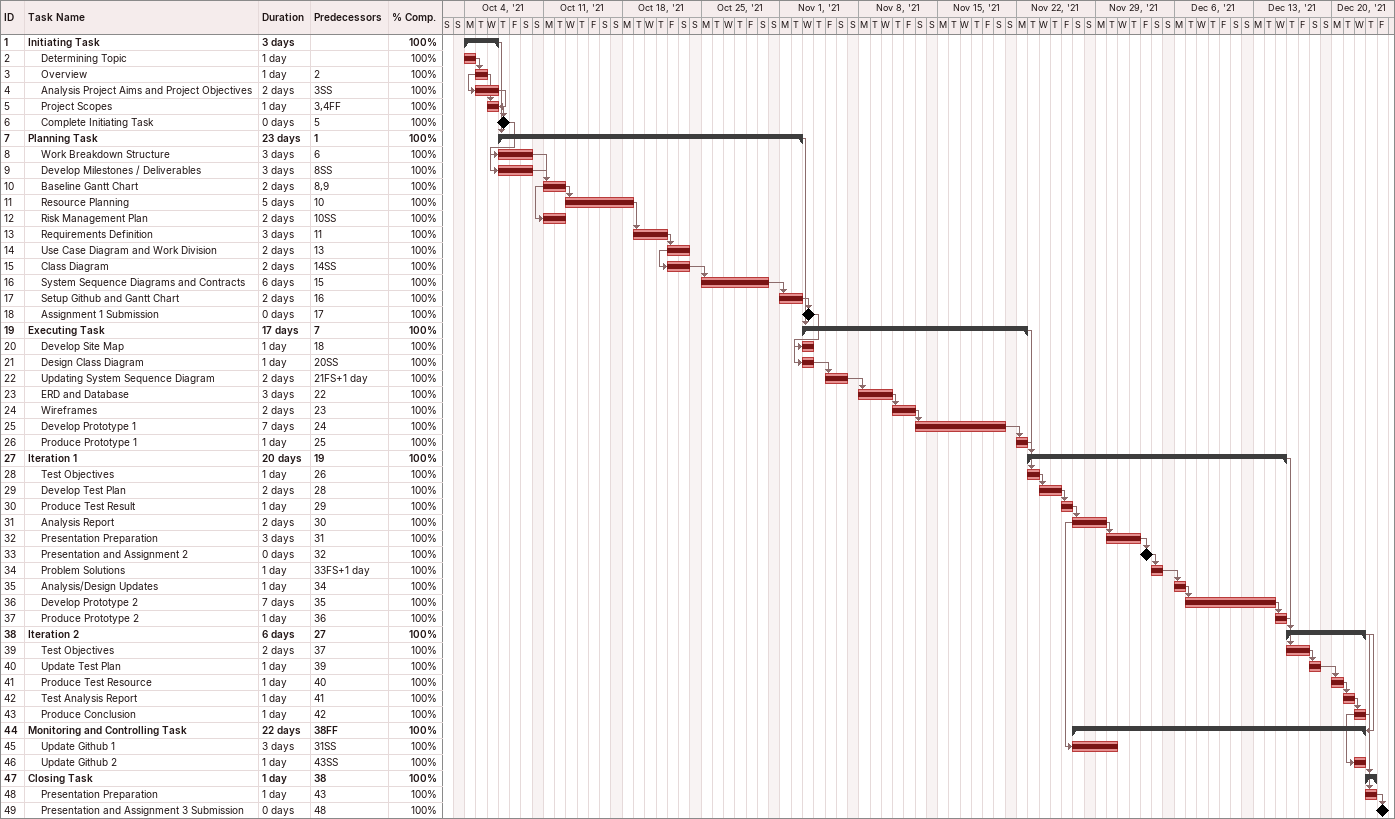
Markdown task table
| ID | Level | Task | Duration | Start | Finish | Predecessors | % complete |
|---|---|---|---|---|---|---|---|
| 1 | 1 | **Initiating Task** | 3d | 2021-10-04 | 2021-10-06 |  | 100 |
| 2 | 2 | Determining Topic | 1d | 2021-10-04 | 2021-10-04 |  | 100 |
| 3 | 2 | Overview | 1d | 2021-10-05 | 2021-10-05 | 2 | 100 |
| 4 | 2 | Analysis Project Aims and Project Objectives | 2d | 2021-10-05 | 2021-10-06 | 3SS | 100 |
| 5 | 2 | Project Scopes | 1d | 2021-10-06 | 2021-10-06 | 3, 4FF | 100 |
| 6 | 2 | Complete Initiating Task | 0d | 2021-10-07 | 2021-10-07 | 5 | 100 |
| 7 | 1 | **Planning Task** | 23d | 2021-10-07 | 2021-11-02 | 1 | 100 |
| 8 | 2 | Work Breakdown Structure | 3d | 2021-10-07 | 2021-10-09 | 6 | 100 |
| 9 | 2 | Develop Milestones / Deliverables | 3d | 2021-10-07 | 2021-10-09 | 8SS | 100 |
| 10 | 2 | Baseline Gantt Chart | 2d | 2021-10-11 | 2021-10-12 | 8, 9 | 100 |
| 11 | 2 | Resource Planning | 5d | 2021-10-13 | 2021-10-18 | 10 | 100 |
| 12 | 2 | Risk Management Plan | 2d | 2021-10-11 | 2021-10-12 | 10SS | 100 |
| 13 | 2 | Requirements Definition | 3d | 2021-10-19 | 2021-10-21 | 11 | 100 |
| 14 | 2 | Use Case Diagram and Work Division | 2d | 2021-10-22 | 2021-10-23 | 13 | 100 |
| 15 | 2 | Class Diagram | 2d | 2021-10-22 | 2021-10-23 | 14SS | 100 |
| 16 | 2 | System Sequence Diagrams and Contracts | 6d | 2021-10-25 | 2021-10-30 | 15 | 100 |
| 17 | 2 | Setup Github and Gantt Chart | 2d | 2021-11-01 | 2021-11-02 | 16 | 100 |
| 18 | 2 | Assignment 1 Submission | 0d | 2021-11-03 | 2021-11-03 | 17 | 100 |
| 19 | 1 | **Executing Task** | 17d | 2021-11-03 | 2021-11-22 | 7 | 100 |
| 20 | 2 | Develop Site Map | 1d | 2021-11-03 | 2021-11-03 | 18 | 100 |
| 21 | 2 | Design Class Diagram | 1d | 2021-11-03 | 2021-11-03 | 20SS | 100 |
| 22 | 2 | Updating System Sequence Diagram | 2d | 2021-11-05 | 2021-11-06 | 21FS+1d | 100 |
| 23 | 2 | ERD and Database | 3d | 2021-11-08 | 2021-11-10 | 22 | 100 |
| 24 | 2 | Wireframes | 2d | 2021-11-11 | 2021-11-12 | 23 | 100 |
| 25 | 2 | Develop Prototype 1 | 7d | 2021-11-13 | 2021-11-20 | 24 | 100 |
| 26 | 2 | Produce Prototype 1 | 1d | 2021-11-22 | 2021-11-22 | 25 | 100 |
| 27 | 1 | **Iteration 1** | 20d | 2021-11-23 | 2021-12-15 | 19 | 100 |
| 28 | 2 | Test Objectives | 1d | 2021-11-23 | 2021-11-23 | 26 | 100 |
| 29 | 2 | Develop Test Plan | 2d | 2021-11-24 | 2021-11-25 | 28 | 100 |
| 30 | 2 | Produce Test Result | 1d | 2021-11-26 | 2021-11-26 | 29 | 100 |
| 31 | 2 | Analysis Report | 2d | 2021-11-27 | 2021-11-29 | 30 | 100 |
| 32 | 2 | Presentation Preparation | 3d | 2021-11-30 | 2021-12-02 | 31 | 100 |
| 33 | 2 | Presentation and Assignment 2 | 0d | 2021-12-03 | 2021-12-03 | 32 | 100 |
| 34 | 2 | Problem Solutions | 1d | 2021-12-04 | 2021-12-04 | 33FS+1d | 100 |
| 35 | 2 | Analysis/Design Updates | 1d | 2021-12-06 | 2021-12-06 | 34 | 100 |
| 36 | 2 | Develop Prototype 2 | 7d | 2021-12-07 | 2021-12-14 | 35 | 100 |
| 37 | 2 | Produce Prototype 2 | 1d | 2021-12-15 | 2021-12-15 | 36 | 100 |
| 38 | 1 | **Iteration 2** | 6d | 2021-12-16 | 2021-12-22 | 27 | 100 |
| 39 | 2 | Test Objectives | 2d | 2021-12-16 | 2021-12-17 | 37 | 100 |
| 40 | 2 | Update Test Plan | 1d | 2021-12-18 | 2021-12-18 | 39 | 100 |
| 41 | 2 | Produce Test Resource | 1d | 2021-12-20 | 2021-12-20 | 40 | 100 |
| 42 | 2 | Test Analysis Report | 1d | 2021-12-21 | 2021-12-21 | 41 | 100 |
| 43 | 2 | Produce Conclusion | 1d | 2021-12-22 | 2021-12-22 | 42 | 100 |
| 44 | 1 | **Monitoring and Controlling Task** | 22d | 2021-11-27 | 2021-12-22 | 38FF | 100 |
| 45 | 2 | Update Github 1 | 3d | 2021-11-27 | 2021-11-30 | 31SS | 100 |
| 46 | 2 | Update Github 2 | 1d | 2021-12-22 | 2021-12-22 | 43SS | 100 |
| 47 | 1 | **Closing Task** | 1d | 2021-12-23 | 2021-12-23 | 38 | 100 |
| 48 | 2 | Presentation Preparation | 1d | 2021-12-23 | 2021-12-23 | 43 | 100 |
| 49 | 2 | Presentation and Assignment 3 Submission | 0d | 2021-12-24 | 2021-12-24 | 48 | 100 |
